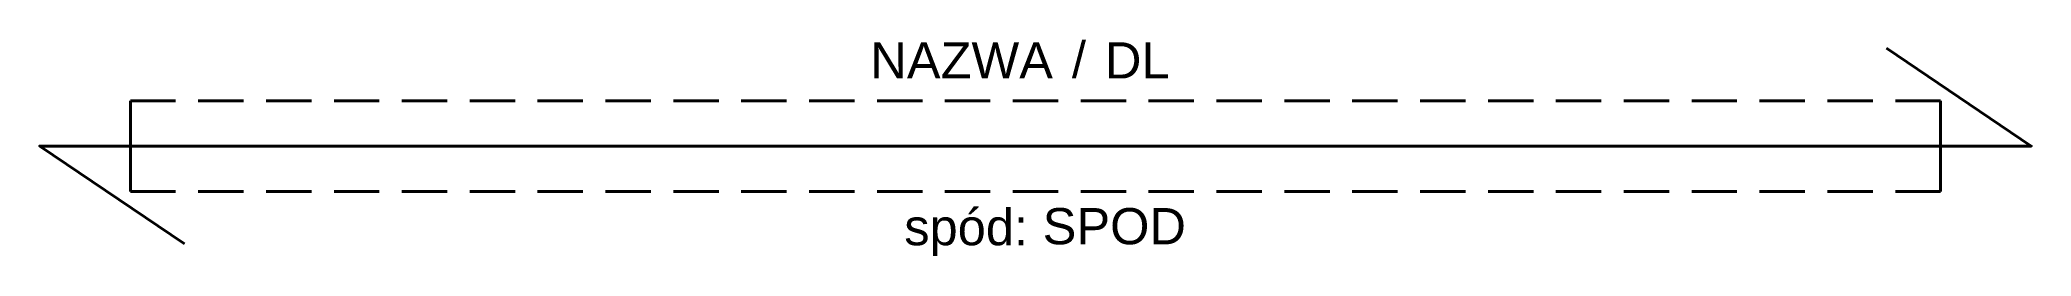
# Model space of a CAD drawing. Header units: millimetres. Extents: x -250 to 5250, y -179 to 418.
import ezdxf
from ezdxf.enums import TextEntityAlignment as Align

# ---------------------------------------------------------------- set-up
doc = ezdxf.new("R2010")
doc.units = ezdxf.units.MM
doc.header["$LTSCALE"] = 10
doc.header["$MEASUREMENT"] = 0
doc.linetypes.add('DASHED2', pattern=[0.375, 0.25, -0.125])
doc.layers.add('G-Elementy konstrukcyjne', color=1, linetype='Continuous', lineweight=40)
doc.layers.add('G-Opisy', color=2, linetype='Continuous', lineweight=18)
doc.styles.add('Arial-GG', font='arial.ttf')

msp = doc.modelspace()

# ---------------------------------------------------------------- linework, layer by layer
at = {"layer": 'G-Elementy konstrukcyjne', "linetype": 'DASHED2', "ltscale": 50}
for p, q in [((0, 250), (5000, 250)), ((0, 0), (5000, 0))]:
    msp.add_line(p, q, dxfattribs=at)
at = {"layer": 'G-Elementy konstrukcyjne', "ltscale": 200}
for p, q in [((0, 0), (0, 250)), ((5000, 0), (5000, 250))]:
    msp.add_line(p, q, dxfattribs=at)
msp.add_lwpolyline([(4850, 395), (5250, 125), (-250, 125), (150, -145)], dxfattribs=at)

# ---------------------------------------------------------------- texts
at = {"layer": 'G-Opisy', "ltscale": 2, "char_height": 100, "style": 'Arial-GG'}
for s, insert, width, attachment_point in [('/', (2619.9, 311.7), 143.581, 8), ('spód:', (2479.3, -178.8), 463.906, 9)]:
    msp.add_mtext(s, dxfattribs=dict(at, insert=insert, width=width, attachment_point=attachment_point))
at = {"layer": 'G-Opisy', "ltscale": 2, "style": 'Arial-GG'}
msp.add_attdef('NAZWA', text='2 x L19', height=100, dxfattribs=at).set_placement((2548.2, 311.7), align=Align.RIGHT)
for tag, p, s in [('DL', (2691.7, 311.7), '210'), ('SPOD', (2519.7, -146), '+ 2,10')]:
    msp.add_attdef(tag, p, s, height=100, dxfattribs=at)

doc.saveas('drawing.dxf')
